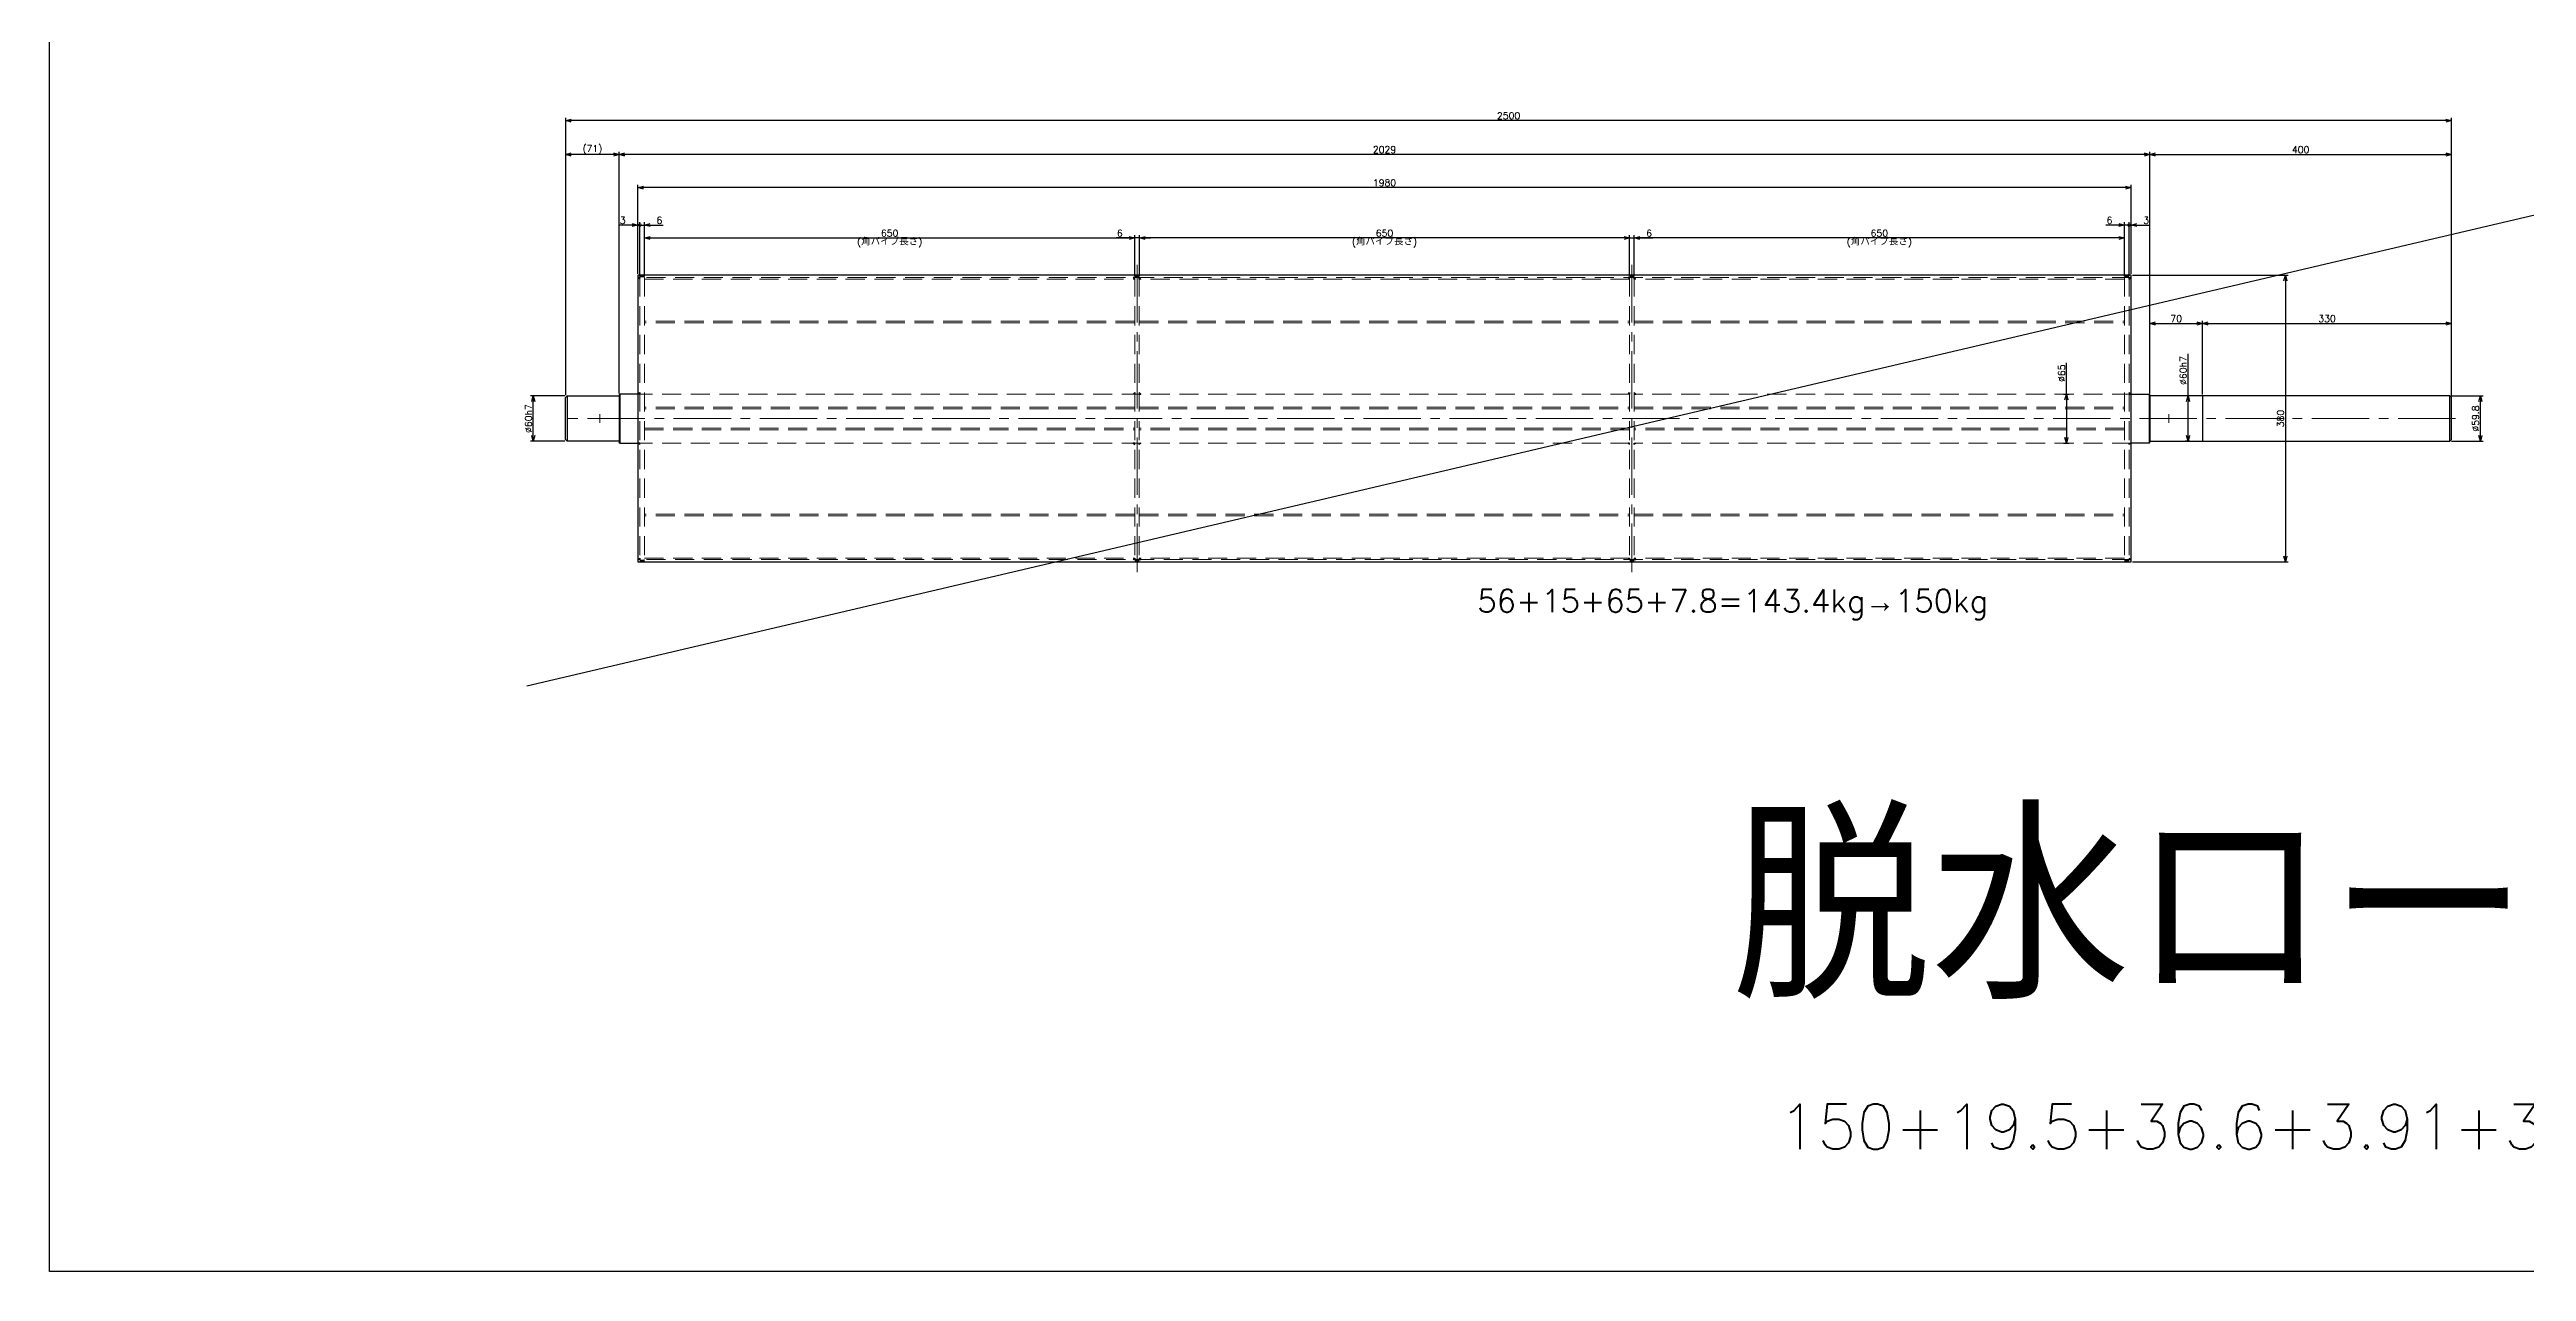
# Model space of a CAD drawing. Header units: millimetres. Extents: x -8731 to 85711, y -14522 to 31379.
# Drawn here: x -6092 to -2808, y 5443 to 7063 of the extents above; entities that cross this region are included whole.
import ezdxf

# ---------------------------------------------------------------- set-up
doc = ezdxf.new("R2010")
doc.units = ezdxf.units.MM
doc.header["$LTSCALE"] = 4
doc.header["$PDMODE"] = 99
doc.header["$PDSIZE"] = 1
doc.linetypes.add('CENTER2', pattern=[28.575, 19.05, -3.175, 3.175, -3.175])
doc.linetypes.add('HIDDEN', pattern=[9.525, 6.35, -3.175])
for name, color, linetype, lineweight in [('04_HIDDEN', 2, 'HIDDEN', 13), ('05_CENTER', 4, 'CENTER2', 13), ('08_DIM', 3, 'Continuous', 13)]:
    doc.layers.add(name, color=color, linetype=linetype, lineweight=lineweight)
doc.layers.add('10_DRAFT', color=8, linetype='Continuous', lineweight=0, plot=False)
doc.styles.add('KSS_TXT', font='txt.shx', dxfattribs={"bigfont": 'extfont2.shx'})
doc.dimstyles.new('KSS_DIM', dxfattribs={"dimscale": 3, "dimtxt": 3, "dimasz": 2.5, "dimexe": 1.25, "dimexo": 0.625, "dimtad": 1, "dimdsep": 46, "dimtxsty": 'KSS_TXT', "dimblk": 'OPEN30', "dimcen": 0, "dimazin": 2, "dimtfac": 0.75, "dimtmove": 0, "dimatfit": 3, "dimldrblk": 'OPEN30', "dimfxl": 1, "dimtolj": 1, "dimarcsym": 0})

# ---------------------------------------------------------------- blocks, each defined once
blk = doc.blocks.new('_Open30')
at = {"color": 0, "linetype": 'ByBlock', "lineweight": -2}
for p, q in [((-1, 0.27), (0, 0)), ((0, 0), (-1, -0.27)), ((0, 0), (-1, 0))]:
    blk.add_line(p, q, dxfattribs=at)
blk = doc.blocks.new('*D1362')
at = {"layer": '08_DIM', "color": 0, "lineweight": -2, "transparency": 16777216}
for p, q in [((-5303.2, 6762.9), (-5303.2, 6817.1)), ((-5295.7, 6813.4), (-4660.7, 6813.4)), ((-4653.2, 6762.9), (-4653.2, 6817.1))]:
    blk.add_line(p, q, dxfattribs=at)
at = {"layer": 'Defpoints', "color": 0, "transparency": 16777216}
for p in [(-4653.2, 6813.4), (-5303.2, 6761), (-4653.2, 6761)]:
    blk.add_point(p, dxfattribs=at)
at = {"layer": '08_DIM', "color": 0, "lineweight": -2, "transparency": 16777216, "xscale": 7.5, "yscale": 7.5, "zscale": 7.5, "rotation": 180}
blk.add_blockref('_Open30', (-5303.2, 6813.4), dxfattribs=at)
at = {"layer": '08_DIM', "color": 0, "lineweight": -2, "transparency": 16777216, "xscale": 7.5, "yscale": 7.5, "zscale": 7.5}
blk.add_blockref('_Open30', (-4653.2, 6813.4), dxfattribs=at)
at = {"layer": '08_DIM', "color": 0, "transparency": 16777216, "char_height": 9, "attachment_point": 5, "style": 'KSS_TXT'}
for s, insert in [('\\A1;(角パイプ長さ)', (-4978.2, 6806.9)), ('\\A1;650', (-4978.2, 6819.8))]:
    blk.add_mtext(s, dxfattribs=dict(at, insert=insert))
blk = doc.blocks.new('*D1363')
at = {"layer": '08_DIM', "color": 0, "lineweight": -2, "transparency": 16777216}
for p, q in [((-4647.2, 6762.9), (-4647.2, 6817.1)), ((-4004.7, 6813.4), (-4639.7, 6813.4)), ((-3997.2, 6762.9), (-3997.2, 6817.1))]:
    blk.add_line(p, q, dxfattribs=at)
at = {"layer": 'Defpoints', "color": 0, "transparency": 16777216}
for p in [(-4647.2, 6813.4), (-4647.2, 6761), (-3997.2, 6761)]:
    blk.add_point(p, dxfattribs=at)
at = {"layer": '08_DIM', "color": 0, "lineweight": -2, "transparency": 16777216, "xscale": 7.5, "yscale": 7.5, "zscale": 7.5, "rotation": 180}
blk.add_blockref('_Open30', (-4647.2, 6813.4), dxfattribs=at)
at = {"layer": '08_DIM', "color": 0, "lineweight": -2, "transparency": 16777216, "xscale": 7.5, "yscale": 7.5, "zscale": 7.5}
blk.add_blockref('_Open30', (-3997.2, 6813.4), dxfattribs=at)
at = {"layer": '08_DIM', "color": 0, "transparency": 16777216, "char_height": 9, "attachment_point": 5, "style": 'KSS_TXT'}
for s, insert in [('\\A1;(角パイプ長さ)', (-4322.2, 6806.9)), ('\\A1;650', (-4322.2, 6819.8))]:
    blk.add_mtext(s, dxfattribs=dict(at, insert=insert))
blk = doc.blocks.new('*D1364')
at = {"layer": '08_DIM', "color": 0, "lineweight": -2, "transparency": 16777216}
for p, q in [((-3991.2, 6762.9), (-3991.2, 6817.1)), ((-3348.7, 6813.4), (-3983.7, 6813.4)), ((-3341.2, 6762.9), (-3341.2, 6817.1))]:
    blk.add_line(p, q, dxfattribs=at)
at = {"layer": 'Defpoints', "color": 0, "transparency": 16777216}
for p in [(-3991.2, 6813.4), (-3991.2, 6761), (-3341.2, 6761)]:
    blk.add_point(p, dxfattribs=at)
at = {"layer": '08_DIM', "color": 0, "lineweight": -2, "transparency": 16777216, "xscale": 7.5, "yscale": 7.5, "zscale": 7.5, "rotation": 180}
blk.add_blockref('_Open30', (-3991.2, 6813.4), dxfattribs=at)
at = {"layer": '08_DIM', "color": 0, "lineweight": -2, "transparency": 16777216, "xscale": 7.5, "yscale": 7.5, "zscale": 7.5}
blk.add_blockref('_Open30', (-3341.2, 6813.4), dxfattribs=at)
at = {"layer": '08_DIM', "color": 0, "transparency": 16777216, "char_height": 9, "attachment_point": 5, "style": 'KSS_TXT'}
for s, insert in [('\\A1;(角パイプ長さ)', (-3666.2, 6806.9)), ('\\A1;650', (-3666.2, 6819.8))]:
    blk.add_mtext(s, dxfattribs=dict(at, insert=insert))
blk = doc.blocks.new('*D1365')
at = {"layer": '08_DIM', "color": 0, "lineweight": -2, "transparency": 16777216}
for p, q in [((-4660.7, 6813.4), (-4678, 6813.4)), ((-4653.2, 6762.9), (-4653.2, 6817.1)), ((-4647.2, 6813.4), (-4653.2, 6813.4)), ((-4647.2, 6762.9), (-4647.2, 6817.1)), ((-4639.7, 6813.4), (-4632.2, 6813.4))]:
    blk.add_line(p, q, dxfattribs=at)
at = {"layer": 'Defpoints', "color": 0, "transparency": 16777216}
for p in [(-4653.2, 6813.4), (-4653.2, 6761), (-4647.2, 6761)]:
    blk.add_point(p, dxfattribs=at)
at = {"layer": '08_DIM', "color": 0, "lineweight": -2, "transparency": 16777216, "xscale": 7.5, "yscale": 7.5, "zscale": 7.5}
blk.add_blockref('_Open30', (-4653.2, 6813.4), dxfattribs=at)
at = {"layer": '08_DIM', "color": 0, "lineweight": -2, "transparency": 16777216, "xscale": 7.5, "yscale": 7.5, "zscale": 7.5, "rotation": 180}
blk.add_blockref('_Open30', (-4647.2, 6813.4), dxfattribs=at)
at = {"layer": '08_DIM', "color": 0, "transparency": 16777216, "insert": (-4673.1, 6819.8), "char_height": 9, "attachment_point": 5, "style": 'KSS_TXT'}
blk.add_mtext('\\A1;6', dxfattribs=at)
blk = doc.blocks.new('A$C67F20274_1_1_1')
h = blk.add_hatch(color=3)
h.dxf.hatch_style = 1
h.paths.add_polyline_path([(0, -2), (0, 0), (-2, 0)])
at = {"color": 3}
blk.add_lwpolyline([(0, 0), (-2, 0), (-2, 0), (0, -2)], close=True, dxfattribs=at)
blk = doc.blocks.new('A$C715E4393_1_1_1')
h = blk.add_hatch(color=3)
h.dxf.hatch_style = 1
h.paths.add_polyline_path([(-981.5, 187), (-981.5, 189.2, -0.11176), (-984, 188.6), (-984, 187)])
h.paths.add_polyline_path([(-984, 187), (-984, 188.6, -0.111762), (-986.5, 189.2), (-986.5, 187)])
h = blk.add_hatch(color=3)
h.dxf.hatch_style = 1
h.paths.add_polyline_path([(-330.5, 187), (-330.5, 189.2, 0.11176), (-328, 188.6), (-328, 187)])
h.paths.add_polyline_path([(-328, 187), (-328, 188.6, 0.111762), (-325.5, 189.2), (-325.5, 187)])
h = blk.add_hatch(color=3)
h.dxf.hatch_style = 1
h.paths.add_polyline_path([(325.5, 187), (325.5, 189.2, 0.11176), (328, 188.6), (328, 187)])
h.paths.add_polyline_path([(328, 187), (328, 188.6, 0.111762), (330.5, 189.2), (330.5, 187)])
h = blk.add_hatch(color=3)
h.dxf.hatch_style = 1
h.paths.add_polyline_path([(981.5, 187), (981.5, 189.2, 0.11176), (984, 188.6), (984, 187)])
h.paths.add_polyline_path([(984, 187), (984, 188.6, 0.111762), (986.5, 189.2), (986.5, 187)])
h = blk.add_hatch(color=3)
h.dxf.hatch_style = 1
h.paths.add_polyline_path([(-986.5, -187), (-986.5, -189.2, -0.11176), (-984, -188.6), (-984, -187)])
h.paths.add_polyline_path([(-984, -187), (-984, -188.6, -0.111762), (-981.5, -189.2), (-981.5, -187)])
h = blk.add_hatch(color=3)
h.dxf.hatch_style = 1
h.paths.add_polyline_path([(-325.5, -187), (-325.5, -189.2, 0.11176), (-328, -188.6), (-328, -187)])
h.paths.add_polyline_path([(-328, -187), (-328, -188.6, 0.111762), (-330.5, -189.2), (-330.5, -187)])
h = blk.add_hatch(color=3)
h.dxf.hatch_style = 1
h.paths.add_polyline_path([(330.5, -187), (330.5, -189.2, 0.11176), (328, -188.6), (328, -187)])
h.paths.add_polyline_path([(328, -187), (328, -188.6, 0.111762), (325.5, -189.2), (325.5, -187)])
h = blk.add_hatch(color=3)
h.dxf.hatch_style = 1
h.paths.add_polyline_path([(986.5, -187), (986.5, -189.2, 0.11176), (984, -188.6), (984, -187)])
h.paths.add_polyline_path([(984, -187), (984, -188.6, 0.111762), (981.5, -189.2), (981.5, -187)])
at = {"color": 0}
for p, q in [((-1412.5, 29.9), (-1414.5, 27.9)), ((-1414.5, -27.9), (-1414.5, 27.9)), ((-1412.5, -29.9), (-1412.5, 29.9)), ((-1412.5, 29.9), (-1084.5, 29.9)), ((-1084.5, 30), (-1014.5, 30)), ((-1013.5, 32.5), (-1014.5, 31.5)), ((-1014.5, 31.5), (-1014.5, -31.5)), ((-990, 32.5), (-1013.5, 32.5)), ((-1013.5, 32.5), (-1013.5, -32.5)), ((990, 32.5), (1013.5, 32.5)), ((1013.5, 32.5), (1014.5, 31.5)), ((1013.5, 32.5), (1013.5, -32.5)), ((1014.5, 31.5), (1014.5, -31.5)), ((1083.5, 30), (1014.5, 30)), ((1083.5, 30), (1085.5, 28)), ((1083.5, 30), (1083.5, -30)), ((1085.5, -28), (1085.5, 28)), ((-1414.5, -27.9), (-1412.5, -29.9)), ((-1084.5, -29.9), (-1412.5, -29.9)), ((-1014.5, -30), (-1084.5, -30)), ((-1013.5, -32.5), (-1014.5, -31.5)), ((-1013.5, -32.5), (-990, -32.5)), ((1013.5, -32.5), (990, -32.5)), ((1013.5, -32.5), (1014.5, -31.5)), ((1014.5, -30), (1083.5, -30)), ((1085.5, -28), (1083.5, -30))]:
    blk.add_line(p, q, dxfattribs=at)
blk.add_line((-1084.5, 30), (-1084.5, -30))
blk.add_lwpolyline([(-990, 190), (990, 190), (990, -190), (-990, -190)], close=True, dxfattribs=at)
at = {"color": 3}
for centre, start, end in [((-984, 194.5), 244.4921, 295.5079), ((-328, 194.5), 244.4921, 295.5079), ((328, 194.5), 244.4921, 295.5079), ((984, 194.5), 244.4921, 295.5079), ((-984, -194.5), 64.4921, 115.5079), ((-328, -194.5), 64.4921, 115.5079), ((328, -194.5), 64.4921, 115.5079), ((984, -194.5), 64.4921, 115.5079)]:
    blk.add_arc(centre, 5.81, start, end, dxfattribs=at)
at = {"layer": '04_HIDDEN'}
for p, q in [((-990, 187), (990, 187)), ((-987, 187), (-987, -187)), ((-986.5, 190), (-986.5, 187)), ((-981.5, 190), (-981.5, 187)), ((-981, 187), (-981, -187)), ((-981, 185), (-331, 185)), ((-331, 187), (-331, -187)), ((-330.5, 190), (-330.5, 187)), ((-325.5, 190), (-325.5, 187)), ((-325, 187), (-325, -187)), ((-325, 185), (325, 185)), ((325, 187), (325, -187)), ((325.5, 190), (325.5, 187)), ((330.5, 190), (330.5, 187)), ((331, 187), (331, -187)), ((981, 185), (331, 185)), ((981, 187), (981, -187)), ((981.5, 190), (981.5, 187)), ((986.5, 190), (986.5, 187)), ((987, 187), (987, -187)), ((-331, 129), (-981, 129)), ((-331, 127), (-981, 127)), ((325, 129), (-325, 129)), ((325, 127), (-325, 127)), ((331, 129), (981, 129)), ((331, 127), (981, 127)), ((-990, 32.5), (-331, 32.5)), ((-331, 15), (-981, 15)), ((-331, 13), (-981, 13)), ((-325, 32.5), (990, 32.5)), ((325, 15), (-325, 15)), ((325, 13), (-325, 13)), ((331, 15), (981, 15)), ((331, 13), (981, 13)), ((-990, -32.5), (-331, -32.5)), ((-981, -13), (-331, -13)), ((-981, -15), (-331, -15)), ((-325, -13), (325, -13)), ((-325, -15), (325, -15)), ((-325, -32.5), (990, -32.5)), ((981, -13), (331, -13)), ((981, -15), (331, -15)), ((-331, -127), (-981, -127)), ((-331, -129), (-981, -129)), ((325, -127), (-325, -127)), ((325, -129), (-325, -129)), ((331, -127), (981, -127)), ((331, -129), (981, -129)), ((-990, -187), (990, -187)), ((-986.5, -190), (-986.5, -187)), ((-981.5, -190), (-981.5, -187)), ((-981, -185), (-331, -185)), ((-330.5, -190), (-330.5, -187)), ((-325.5, -190), (-325.5, -187)), ((-325, -185), (325, -185)), ((325.5, -190), (325.5, -187)), ((330.5, -190), (330.5, -187)), ((981, -185), (331, -185)), ((981.5, -190), (981.5, -187)), ((986.5, -190), (986.5, -187))]:
    blk.add_line(p, q, dxfattribs=at)
at = {"layer": '05_CENTER'}
for p, q in [((-328, 203.6), (-328, -203.6)), ((328, 203.6), (328, -203.6)), ((-1419.8, 0), (1090.8, 0))]:
    blk.add_line(p, q, dxfattribs=at)
at = {"layer": '10_DRAFT'}
for p, q in [((-1040, 5.8), (-1040, -5.8)), ((1040, 5.8), (1040, -5.8))]:
    blk.add_line(p, q, dxfattribs=at)
for p in [(-987, 187), (-331, 187), (325, 187), (-987, -32.5), (-331, -32.5), (325, -32.5)]:
    blk.add_blockref('A$C67F20274_1_1_1', p)
at = {"xscale": -1}
for p in [(-325, 187), (331, 187), (987, 187), (-325, -32.5), (331, -32.5), (987, -32.5)]:
    blk.add_blockref('A$C67F20274_1_1_1', p, dxfattribs=at)
at = {"xscale": -1, "rotation": 180}
for p in [(-987, 32.5), (-331, 32.5), (325, 32.5), (-987, -187), (-331, -187), (325, -187)]:
    blk.add_blockref('A$C67F20274_1_1_1', p, dxfattribs=at)
at = {"rotation": 180}
for p in [(-325, 32.5), (331, 32.5), (987, 32.5), (-325, -187), (331, -187), (987, -187)]:
    blk.add_blockref('A$C67F20274_1_1_1', p, dxfattribs=at)
blk = doc.blocks.new('*D2031')
at = {"layer": '08_DIM', "color": 0, "lineweight": -2, "transparency": 16777216}
for p, q in [((-2907.9, 6603.9), (-2865.6, 6603.9)), ((-2869.4, 6551.6), (-2869.4, 6596.4)), ((-2907.9, 6544.1), (-2865.6, 6544.1))]:
    blk.add_line(p, q, dxfattribs=at)
at = {"layer": 'Defpoints', "color": 0, "transparency": 16777216}
for p in [(-2909.7, 6603.9), (-2869.4, 6603.9), (-2909.7, 6544.1)]:
    blk.add_point(p, dxfattribs=at)
at = {"layer": '08_DIM', "color": 0, "lineweight": -2, "transparency": 16777216, "xscale": 7.5, "yscale": 7.5, "zscale": 7.5}
for p, rotation in [((-2869.4, 6603.9), 90), ((-2869.4, 6544.1), 270)]:
    blk.add_blockref('_Open30', p, dxfattribs=dict(at, rotation=rotation))
at = {"layer": '08_DIM', "color": 0, "transparency": 16777216, "insert": (-2875.8, 6574), "char_height": 9, "attachment_point": 5, "rotation": 90, "style": 'KSS_TXT'}
blk.add_mtext('\\A1;%%C59.8', dxfattribs=at)
blk = doc.blocks.new('*D2034')
at = {"layer": '08_DIM', "color": 0, "lineweight": -2, "transparency": 16777216}
for p, q in [((-3237.7, 6605.9), (-3237.7, 6703.7)), ((-3230.2, 6700), (-2915.2, 6700)), ((-2907.7, 6603.8), (-2907.7, 6703.7))]:
    blk.add_line(p, q, dxfattribs=at)
at = {"layer": 'Defpoints', "color": 0, "transparency": 16777216}
for p in [(-2907.7, 6700), (-3237.7, 6604), (-2907.7, 6601.9)]:
    blk.add_point(p, dxfattribs=at)
at = {"layer": '08_DIM', "color": 0, "lineweight": -2, "transparency": 16777216, "xscale": 7.5, "yscale": 7.5, "zscale": 7.5, "rotation": 180}
blk.add_blockref('_Open30', (-3237.7, 6700), dxfattribs=at)
at = {"layer": '08_DIM', "color": 0, "lineweight": -2, "transparency": 16777216, "xscale": 7.5, "yscale": 7.5, "zscale": 7.5}
blk.add_blockref('_Open30', (-2907.7, 6700), dxfattribs=at)
at = {"layer": '08_DIM', "color": 0, "transparency": 16777216, "insert": (-3072.7, 6706.4), "char_height": 9, "attachment_point": 5, "style": 'KSS_TXT'}
blk.add_mtext('\\A1;330', dxfattribs=at)
blk = doc.blocks.new('*D2035')
at = {"layer": '08_DIM', "color": 0, "lineweight": -2, "transparency": 16777216}
for p, q in [((-3307.7, 6607.4), (-3307.7, 6703.7)), ((-3300.2, 6700), (-3245.2, 6700)), ((-3237.7, 6605.9), (-3237.7, 6703.7))]:
    blk.add_line(p, q, dxfattribs=at)
at = {"layer": 'Defpoints', "color": 0, "transparency": 16777216}
for p in [(-3237.7, 6700), (-3307.7, 6605.5), (-3237.7, 6604)]:
    blk.add_point(p, dxfattribs=at)
at = {"layer": '08_DIM', "color": 0, "lineweight": -2, "transparency": 16777216, "xscale": 7.5, "yscale": 7.5, "zscale": 7.5, "rotation": 180}
blk.add_blockref('_Open30', (-3307.7, 6700), dxfattribs=at)
at = {"layer": '08_DIM', "color": 0, "lineweight": -2, "transparency": 16777216, "xscale": 7.5, "yscale": 7.5, "zscale": 7.5}
blk.add_blockref('_Open30', (-3237.7, 6700), dxfattribs=at)
at = {"layer": '08_DIM', "color": 0, "transparency": 16777216, "insert": (-3272.7, 6706.4), "char_height": 9, "attachment_point": 5, "style": 'KSS_TXT'}
blk.add_mtext('\\A1;70', dxfattribs=at)
blk = doc.blocks.new('*D2036')
at = {"layer": '08_DIM', "color": 0, "lineweight": -2, "transparency": 16777216}
for p, q in [((-3330.4, 6764), (-3124.3, 6764)), ((-3128, 6756.5), (-3128, 6391.5)), ((-3330.4, 6384), (-3124.3, 6384))]:
    blk.add_line(p, q, dxfattribs=at)
at = {"layer": 'Defpoints', "color": 0, "transparency": 16777216}
for p in [(-3332.2, 6764), (-3332.2, 6384), (-3128, 6384)]:
    blk.add_point(p, dxfattribs=at)
at = {"layer": '08_DIM', "color": 0, "lineweight": -2, "transparency": 16777216, "xscale": 7.5, "yscale": 7.5, "zscale": 7.5}
for p, rotation in [((-3128, 6764), 90), ((-3128, 6384), 270)]:
    blk.add_blockref('_Open30', p, dxfattribs=dict(at, rotation=rotation))
at = {"layer": '08_DIM', "color": 0, "transparency": 16777216, "insert": (-3134.4, 6574), "char_height": 9, "attachment_point": 5, "rotation": 90, "style": 'KSS_TXT'}
blk.add_mtext('\\A1;380', dxfattribs=at)
blk = doc.blocks.new('*D2037')
at = {"layer": '08_DIM', "color": 0, "lineweight": -2, "transparency": 16777216}
for p, q in [((-4004.7, 6813.4), (-4012.2, 6813.4)), ((-3997.2, 6762.9), (-3997.2, 6817.1)), ((-3997.2, 6813.4), (-3991.2, 6813.4)), ((-3991.2, 6762.9), (-3991.2, 6817.1)), ((-3983.7, 6813.4), (-3966.5, 6813.4))]:
    blk.add_line(p, q, dxfattribs=at)
at = {"layer": 'Defpoints', "color": 0, "transparency": 16777216}
for p in [(-3991.2, 6813.4), (-3997.2, 6761), (-3991.2, 6761)]:
    blk.add_point(p, dxfattribs=at)
at = {"layer": '08_DIM', "color": 0, "lineweight": -2, "transparency": 16777216, "xscale": 7.5, "yscale": 7.5, "zscale": 7.5}
blk.add_blockref('_Open30', (-3997.2, 6813.4), dxfattribs=at)
at = {"layer": '08_DIM', "color": 0, "lineweight": -2, "transparency": 16777216, "xscale": 7.5, "yscale": 7.5, "zscale": 7.5, "rotation": 180}
blk.add_blockref('_Open30', (-3991.2, 6813.4), dxfattribs=at)
at = {"layer": '08_DIM', "color": 0, "transparency": 16777216, "insert": (-3971.4, 6819.8), "char_height": 9, "attachment_point": 5, "style": 'KSS_TXT'}
blk.add_mtext('\\A1;6', dxfattribs=at)
blk = doc.blocks.new('_DotSmall')
at = {"color": 0, "linetype": 'ByBlock', "const_width": 0.5}
blk.add_lwpolyline([(-0.0625, 0, 1), (0.0625, 0, 1)], format="xyb", close=True, dxfattribs=at)
blk = doc.blocks.new('*D2046')
at = {"layer": '08_DIM', "color": 0, "lineweight": -2, "transparency": 16777216}
for p, q in [((-5309.2, 6830.5), (-5316.7, 6830.5)), ((-5309.2, 6762.9), (-5309.2, 6834.2)), ((-5309.2, 6830.5), (-5303.2, 6830.5)), ((-5303.2, 6762.9), (-5303.2, 6834.2)), ((-5295.7, 6830.5), (-5278.5, 6830.5))]:
    blk.add_line(p, q, dxfattribs=at)
at = {"layer": 'Defpoints', "color": 0, "transparency": 16777216}
for p in [(-5303.2, 6830.5), (-5309.2, 6761), (-5303.2, 6761)]:
    blk.add_point(p, dxfattribs=at)
at = {"layer": '08_DIM', "color": 0, "lineweight": -2, "transparency": 16777216, "xscale": 7.5, "yscale": 7.5, "zscale": 7.5}
blk.add_blockref('_DotSmall', (-5309.2, 6830.5), dxfattribs=at)
at = {"layer": '08_DIM', "color": 0, "lineweight": -2, "transparency": 16777216, "xscale": 7.5, "yscale": 7.5, "zscale": 7.5, "rotation": 180}
blk.add_blockref('_Open30', (-5303.2, 6830.5), dxfattribs=at)
at = {"layer": '08_DIM', "color": 0, "transparency": 16777216, "insert": (-5283.4, 6836.8), "char_height": 9, "attachment_point": 5, "style": 'KSS_TXT'}
blk.add_mtext('\\A1;6', dxfattribs=at)
blk = doc.blocks.new('*D2047')
at = {"layer": '08_DIM', "color": 0, "lineweight": -2, "transparency": 16777216}
for p, q in [((-5407.7, 6604.9), (-5407.7, 6927.8)), ((-5344.2, 6924.1), (-5400.2, 6924.1)), ((-5336.7, 6607.4), (-5336.7, 6927.8))]:
    blk.add_line(p, q, dxfattribs=at)
at = {"layer": 'Defpoints', "color": 0, "transparency": 16777216}
for p in [(-5407.7, 6924.1), (-5407.7, 6603), (-5336.7, 6605.5)]:
    blk.add_point(p, dxfattribs=at)
at = {"layer": '08_DIM', "color": 0, "lineweight": -2, "transparency": 16777216, "xscale": 7.5, "yscale": 7.5, "zscale": 7.5, "rotation": 180}
blk.add_blockref('_Open30', (-5407.7, 6924.1), dxfattribs=at)
at = {"layer": '08_DIM', "color": 0, "lineweight": -2, "transparency": 16777216, "xscale": 7.5, "yscale": 7.5, "zscale": 7.5}
blk.add_blockref('_Open30', (-5336.7, 6924.1), dxfattribs=at)
at = {"layer": '08_DIM', "color": 0, "transparency": 16777216, "insert": (-5372.2, 6930.5), "char_height": 9, "attachment_point": 5, "style": 'KSS_TXT'}
blk.add_mtext('\\A1;(71)', dxfattribs=at)
blk = doc.blocks.new('*D2048')
at = {"layer": '08_DIM', "color": 0, "lineweight": -2, "transparency": 16777216}
for p, q in [((-5408.6, 6604), (-5454.4, 6604)), ((-5450.6, 6551.5), (-5450.6, 6596.5)), ((-5408.6, 6544), (-5454.4, 6544))]:
    blk.add_line(p, q, dxfattribs=at)
at = {"layer": 'Defpoints', "color": 0, "transparency": 16777216}
for p in [(-5450.6, 6604), (-5406.7, 6604), (-5406.7, 6544)]:
    blk.add_point(p, dxfattribs=at)
at = {"layer": '08_DIM', "color": 0, "lineweight": -2, "transparency": 16777216, "xscale": 7.5, "yscale": 7.5, "zscale": 7.5}
for p, rotation in [((-5450.6, 6604), 90), ((-5450.6, 6544), 270)]:
    blk.add_blockref('_Open30', p, dxfattribs=dict(at, rotation=rotation))
at = {"layer": '08_DIM', "color": 0, "transparency": 16777216, "insert": (-5457, 6574), "char_height": 9, "attachment_point": 5, "rotation": 90, "style": 'KSS_TXT'}
blk.add_mtext('\\A1;%%C60h7', dxfattribs=at)
blk = doc.blocks.new('*D2049')
at = {"layer": '08_DIM', "color": 0, "lineweight": -2, "transparency": 16777216}
for p, q in [((-5319.7, 6830.5), (-5337, 6830.5)), ((-5312.2, 6765.9), (-5312.2, 6834.2)), ((-5309.2, 6830.5), (-5312.2, 6830.5)), ((-5309.2, 6762.9), (-5309.2, 6834.2)), ((-5309.2, 6830.5), (-5301.7, 6830.5))]:
    blk.add_line(p, q, dxfattribs=at)
at = {"layer": 'Defpoints', "color": 0, "transparency": 16777216}
for p in [(-5312.2, 6830.5), (-5312.2, 6764), (-5309.2, 6761)]:
    blk.add_point(p, dxfattribs=at)
at = {"layer": '08_DIM', "color": 0, "lineweight": -2, "transparency": 16777216, "xscale": 7.5, "yscale": 7.5, "zscale": 7.5}
blk.add_blockref('_Open30', (-5312.2, 6830.5), dxfattribs=at)
at = {"layer": '08_DIM', "color": 0, "lineweight": -2, "transparency": 16777216, "xscale": 7.5, "yscale": 7.5, "zscale": 7.5, "rotation": 180}
blk.add_blockref('_DotSmall', (-5309.2, 6830.5), dxfattribs=at)
at = {"layer": '08_DIM', "color": 0, "transparency": 16777216, "insert": (-5332.1, 6836.8), "char_height": 9, "attachment_point": 5, "style": 'KSS_TXT'}
blk.add_mtext('\\A1;3', dxfattribs=at)
blk = doc.blocks.new('*D2050')
at = {"layer": '08_DIM', "color": 0, "lineweight": -2, "transparency": 16777216}
for p, q in [((-3348.7, 6830.5), (-3366, 6830.5)), ((-3341.2, 6762.9), (-3341.2, 6834.2)), ((-3335.2, 6830.5), (-3341.2, 6830.5)), ((-3335.2, 6762.9), (-3335.2, 6834.2)), ((-3335.2, 6830.5), (-3327.7, 6830.5))]:
    blk.add_line(p, q, dxfattribs=at)
at = {"layer": 'Defpoints', "color": 0, "transparency": 16777216}
for p in [(-3341.2, 6830.5), (-3341.2, 6761), (-3335.2, 6761)]:
    blk.add_point(p, dxfattribs=at)
at = {"layer": '08_DIM', "color": 0, "lineweight": -2, "transparency": 16777216, "xscale": 7.5, "yscale": 7.5, "zscale": 7.5}
blk.add_blockref('_Open30', (-3341.2, 6830.5), dxfattribs=at)
at = {"layer": '08_DIM', "color": 0, "lineweight": -2, "transparency": 16777216, "xscale": 7.5, "yscale": 7.5, "zscale": 7.5, "rotation": 180}
blk.add_blockref('_DotSmall', (-3335.2, 6830.5), dxfattribs=at)
at = {"layer": '08_DIM', "color": 0, "transparency": 16777216, "insert": (-3361.1, 6836.8), "char_height": 9, "attachment_point": 5, "style": 'KSS_TXT'}
blk.add_mtext('\\A1;6', dxfattribs=at)
blk = doc.blocks.new('*D2051')
at = {"layer": '08_DIM', "color": 0, "lineweight": -2, "transparency": 16777216}
for p, q in [((-5312.2, 6765.9), (-5312.2, 6884)), ((-3339.7, 6880.2), (-5304.7, 6880.2)), ((-3332.2, 6765.9), (-3332.2, 6884))]:
    blk.add_line(p, q, dxfattribs=at)
at = {"layer": 'Defpoints', "color": 0, "transparency": 16777216}
for p in [(-5312.2, 6880.2), (-5312.2, 6764), (-3332.2, 6764)]:
    blk.add_point(p, dxfattribs=at)
at = {"layer": '08_DIM', "color": 0, "lineweight": -2, "transparency": 16777216, "xscale": 7.5, "yscale": 7.5, "zscale": 7.5, "rotation": 180}
blk.add_blockref('_Open30', (-5312.2, 6880.2), dxfattribs=at)
at = {"layer": '08_DIM', "color": 0, "lineweight": -2, "transparency": 16777216, "xscale": 7.5, "yscale": 7.5, "zscale": 7.5}
blk.add_blockref('_Open30', (-3332.2, 6880.2), dxfattribs=at)
at = {"layer": '08_DIM', "color": 0, "transparency": 16777216, "insert": (-4322.2, 6886.6), "char_height": 9, "attachment_point": 5, "style": 'KSS_TXT'}
blk.add_mtext('\\A1;1980', dxfattribs=at)
blk = doc.blocks.new('*D2052')
at = {"layer": '08_DIM', "color": 0, "lineweight": -2, "transparency": 16777216}
for p, q in [((-3335.2, 6830.5), (-3342.7, 6830.5)), ((-3335.2, 6762.9), (-3335.2, 6834.2)), ((-3335.2, 6830.5), (-3332.2, 6830.5)), ((-3332.2, 6765.9), (-3332.2, 6834.2)), ((-3324.7, 6830.5), (-3307.5, 6830.5))]:
    blk.add_line(p, q, dxfattribs=at)
at = {"layer": 'Defpoints', "color": 0, "transparency": 16777216}
for p in [(-3332.2, 6830.5), (-3335.2, 6761), (-3332.2, 6764)]:
    blk.add_point(p, dxfattribs=at)
at = {"layer": '08_DIM', "color": 0, "lineweight": -2, "transparency": 16777216, "xscale": 7.5, "yscale": 7.5, "zscale": 7.5}
blk.add_blockref('_DotSmall', (-3335.2, 6830.5), dxfattribs=at)
at = {"layer": '08_DIM', "color": 0, "lineweight": -2, "transparency": 16777216, "xscale": 7.5, "yscale": 7.5, "zscale": 7.5, "rotation": 180}
blk.add_blockref('_Open30', (-3332.2, 6830.5), dxfattribs=at)
at = {"layer": '08_DIM', "color": 0, "transparency": 16777216, "insert": (-3312.4, 6836.8), "char_height": 9, "attachment_point": 5, "style": 'KSS_TXT'}
blk.add_mtext('\\A1;3', dxfattribs=at)
blk = doc.blocks.new('*D2053')
at = {"layer": '08_DIM', "color": 0, "lineweight": -2, "transparency": 16777216}
for p, q in [((-5407.7, 6604.9), (-5407.7, 6972.8)), ((-2915.2, 6969.1), (-5400.2, 6969.1)), ((-2907.7, 6603.8), (-2907.7, 6972.8))]:
    blk.add_line(p, q, dxfattribs=at)
at = {"layer": 'Defpoints', "color": 0, "transparency": 16777216}
for p in [(-5407.7, 6969.1), (-5407.7, 6603), (-2907.7, 6601.9)]:
    blk.add_point(p, dxfattribs=at)
at = {"layer": '08_DIM', "color": 0, "lineweight": -2, "transparency": 16777216, "xscale": 7.5, "yscale": 7.5, "zscale": 7.5, "rotation": 180}
blk.add_blockref('_Open30', (-5407.7, 6969.1), dxfattribs=at)
at = {"layer": '08_DIM', "color": 0, "lineweight": -2, "transparency": 16777216, "xscale": 7.5, "yscale": 7.5, "zscale": 7.5}
blk.add_blockref('_Open30', (-2907.7, 6969.1), dxfattribs=at)
at = {"layer": '08_DIM', "color": 0, "transparency": 16777216, "insert": (-4157.7, 6975.5), "char_height": 9, "attachment_point": 5, "style": 'KSS_TXT'}
blk.add_mtext('\\A1;2500', dxfattribs=at)
blk = doc.blocks.new('*D2054')
at = {"layer": '08_DIM', "color": 0, "lineweight": -2, "transparency": 16777216}
for p, q in [((-3307.7, 6607.4), (-3307.7, 6927.8)), ((-3300.2, 6924.1), (-2915.2, 6924.1)), ((-2907.7, 6603.8), (-2907.7, 6927.8))]:
    blk.add_line(p, q, dxfattribs=at)
at = {"layer": 'Defpoints', "color": 0, "transparency": 16777216}
for p in [(-2907.7, 6924.1), (-3307.7, 6605.5), (-2907.7, 6601.9)]:
    blk.add_point(p, dxfattribs=at)
at = {"layer": '08_DIM', "color": 0, "lineweight": -2, "transparency": 16777216, "xscale": 7.5, "yscale": 7.5, "zscale": 7.5, "rotation": 180}
blk.add_blockref('_Open30', (-3307.7, 6924.1), dxfattribs=at)
at = {"layer": '08_DIM', "color": 0, "lineweight": -2, "transparency": 16777216, "xscale": 7.5, "yscale": 7.5, "zscale": 7.5}
blk.add_blockref('_Open30', (-2907.7, 6924.1), dxfattribs=at)
at = {"layer": '08_DIM', "color": 0, "transparency": 16777216, "insert": (-3107.7, 6930.5), "char_height": 9, "attachment_point": 5, "style": 'KSS_TXT'}
blk.add_mtext('\\A1;400', dxfattribs=at)
blk = doc.blocks.new('*D2055')
at = {"layer": '08_DIM', "color": 0, "lineweight": -2, "transparency": 16777216}
for p, q in [((-3418.2, 6606.5), (-3418.2, 6648)), ((-3422.1, 6606.5), (-3414.4, 6606.5)), ((-3418.2, 6599), (-3418.2, 6549)), ((-3422.1, 6541.5), (-3414.4, 6541.5))]:
    blk.add_line(p, q, dxfattribs=at)
at = {"layer": 'Defpoints', "color": 0, "transparency": 16777216}
for p in [(-3424, 6606.5), (-3424, 6541.5), (-3418.2, 6541.5)]:
    blk.add_point(p, dxfattribs=at)
at = {"layer": '08_DIM', "color": 0, "lineweight": -2, "transparency": 16777216, "xscale": 7.5, "yscale": 7.5, "zscale": 7.5}
for p, rotation in [((-3418.2, 6606.5), 90), ((-3418.2, 6541.5), 270)]:
    blk.add_blockref('_Open30', p, dxfattribs=dict(at, rotation=rotation))
at = {"layer": '08_DIM', "color": 0, "transparency": 16777216, "insert": (-3424.6, 6634.1), "char_height": 9, "attachment_point": 5, "rotation": 90, "style": 'KSS_TXT'}
blk.add_mtext('\\A1;%%C65', dxfattribs=at)
blk = doc.blocks.new('*D2056')
at = {"layer": '08_DIM', "color": 0, "lineweight": -2, "transparency": 16777216}
for p, q in [((-5336.7, 6607.4), (-5336.7, 6927.8)), ((-3315.2, 6924.1), (-5329.2, 6924.1)), ((-3307.7, 6607.4), (-3307.7, 6927.8))]:
    blk.add_line(p, q, dxfattribs=at)
at = {"layer": 'Defpoints', "color": 0, "transparency": 16777216}
for p in [(-5336.7, 6924.1), (-5336.7, 6605.5), (-3307.7, 6605.5)]:
    blk.add_point(p, dxfattribs=at)
at = {"layer": '08_DIM', "color": 0, "lineweight": -2, "transparency": 16777216, "xscale": 7.5, "yscale": 7.5, "zscale": 7.5, "rotation": 180}
blk.add_blockref('_Open30', (-5336.7, 6924.1), dxfattribs=at)
at = {"layer": '08_DIM', "color": 0, "lineweight": -2, "transparency": 16777216, "xscale": 7.5, "yscale": 7.5, "zscale": 7.5}
blk.add_blockref('_Open30', (-3307.7, 6924.1), dxfattribs=at)
at = {"layer": '08_DIM', "color": 0, "transparency": 16777216, "insert": (-4322.2, 6930.5), "char_height": 9, "attachment_point": 5, "style": 'KSS_TXT'}
blk.add_mtext('\\A1;2029', dxfattribs=at)
blk = doc.blocks.new('*D2057')
at = {"layer": '08_DIM', "color": 0, "lineweight": -2, "transparency": 16777216}
for p, q in [((-3257, 6604), (-3257, 6659.8)), ((-3255.1, 6604), (-3260.8, 6604)), ((-3257, 6551.5), (-3257, 6596.5)), ((-3255.1, 6544), (-3260.8, 6544))]:
    blk.add_line(p, q, dxfattribs=at)
at = {"layer": 'Defpoints', "color": 0, "transparency": 16777216}
for p in [(-3257, 6604), (-3253.2, 6604), (-3253.2, 6544)]:
    blk.add_point(p, dxfattribs=at)
at = {"layer": '08_DIM', "color": 0, "lineweight": -2, "transparency": 16777216, "xscale": 7.5, "yscale": 7.5, "zscale": 7.5}
for p, rotation in [((-3257, 6604), 90), ((-3257, 6544), 270)]:
    blk.add_blockref('_Open30', p, dxfattribs=dict(at, rotation=rotation))
at = {"layer": '08_DIM', "color": 0, "transparency": 16777216, "insert": (-3263.4, 6637.7), "char_height": 9, "attachment_point": 5, "rotation": 90, "style": 'KSS_TXT'}
blk.add_mtext('\\A1;%%C60h7', dxfattribs=at)

msp = doc.modelspace()

# ---------------------------------------------------------------- linework, layer by layer
at = {"color": 3}
msp.add_line((-2274.49183, 6966.16527), (-5459.01232, 6219.36425), dxfattribs=at)
at = {"color": 2}
msp.add_lwpolyline([(-6091.91007, 8920.9142), (-1153.29844, 8920.9142), (-1153.29844, 5443.0655), (-6091.91007, 5443.0655)], close=True, dxfattribs=at)

# ---------------------------------------------------------------- block references
at = {"xscale": -1}
msp.add_blockref('A$C715E4393_1_1_1', (-4322.23552, 6574.03439), dxfattribs=at)

# ---------------------------------------------------------------- texts
at = {"layer": '08_DIM', "color": 6, "style": 'KSS_TXT'}
for s, height, p in [('56+15+65+7.8=143.4kg→150kg', 30, (-4199.13938, 6317.21369)), ('150+19.5+36.6+3.91+3.91=213.9kg→220kg', 60, (-3799.77258, 5605.09771))]:
    msp.add_text(s, height=height, dxfattribs=at).set_placement(p)
at = {"layer": '08_DIM', "style": 'KSS_TXT'}
msp.add_text('脱水ローラー', height=240, dxfattribs=at).set_placement((-3861.97853, 5804.58481))

# ---------------------------------------------------------------- dimensions: what is measured, and where the dimension line sits
at = {"layer": '08_DIM'}
for base, p1, p2, angle, override, picture, middle in [((-5407.73552, 6969.09801), (-2907.73552, 6601.93439), (-5407.73552, 6603.03439), 180, {"dimscale": 3}, '*D2053', (-4157.73552, 6975.47926)), ((-5336.73552, 6924.09678), (-3307.73552, 6605.53439), (-5336.73552, 6605.53439), 180, {"dimscale": 3}, '*D2056', (-4322.23552, 6930.47178)), ((-2907.73552, 6924.09678), (-3307.73552, 6605.53439), (-2907.73552, 6601.93439), 180, {"dimscale": 3}, '*D2054', (-3107.73552, 6930.47178)), ((-5312.23552, 6880.20303), (-3332.23552, 6764.03439), (-5312.23552, 6764.03439), 180, {"dimscale": 3, "dimarcsym": 1}, '*D2051', (-4322.23552, 6886.57803)), ((-3341.23552, 6830.45452), (-3335.23552, 6761.03439), (-3341.23552, 6761.03439), 180, {"dimscale": 3, "dimblk1": 'DotSmall', "dimblk2": 'Open30', "dimsah": 1, "dimarcsym": 1}, '*D2050', (-3361.11052, 6836.82952)), ((-3332.23552, 6830.45452), (-3335.23552, 6761.03439), (-3332.23552, 6764.03439), 180, {"dimscale": 3, "dimblk1": 'DotSmall', "dimblk2": 'Open30', "dimsah": 1, "dimarcsym": 1}, '*D2052', (-3312.36052, 6836.82952)), ((-4647.23552, 6813.39915), (-3997.23552, 6761.03439), (-4647.23552, 6761.03439), 180, {"dimscale": 3, "dimpost": '\\X(角パイプ長さ)'}, '*D1363', (-4322.23552, 6819.7804)), ((-3991.23552, 6813.39915), (-3997.23552, 6761.03439), (-3991.23552, 6761.03439), 180, {"dimscale": 3}, '*D2037', (-3971.36052, 6819.77415)), ((-3991.23552, 6813.39915), (-3341.23552, 6761.03439), (-3991.23552, 6761.03439), 180, {"dimscale": 3, "dimpost": '\\X(角パイプ長さ)'}, '*D1364', (-3666.23552, 6819.7804)), ((-3128.00478, 6384.03439), (-3332.23552, 6764.03439), (-3332.23552, 6384.03439), 90, {"dimscale": 3}, '*D2036', (-3134.37978, 6574.03439)), ((-3237.73552, 6699.99022), (-3307.73552, 6605.53439), (-3237.73552, 6604.03439), 180, {"dimscale": 3}, '*D2035', (-3272.73552, 6706.36522)), ((-2907.73552, 6699.99022), (-3237.73552, 6604.03439), (-2907.73552, 6601.93439), 180, {"dimscale": 3}, '*D2034', (-3072.73552, 6706.36522))]:
    dim = msp.add_linear_dim(base=base, p1=p1, p2=p2, angle=angle, dimstyle='KSS_DIM', override=override, dxfattribs=at)
    dim.commit()
    dim.dimension.update_dxf_attribs({"geometry": picture, "text_midpoint": middle})
for base, p1, p2, angle, text, picture, middle in [((-5407.73552, 6924.09678), (-5336.73552, 6605.53439), (-5407.73552, 6603.03439), 180, '(<>)', '*D2047', (-5372.23552, 6930.47178)), ((-2869.37896, 6603.93439), (-2909.73552, 6544.13439), (-2909.73552, 6603.93439), 90, '%%C<>', '*D2031', (-2875.76021, 6574.03439))]:
    dim = msp.add_linear_dim(base=base, p1=p1, p2=p2, angle=angle, text=text, dimstyle='KSS_DIM', override={"dimscale": 3}, dxfattribs=at)
    dim.commit()
    dim.dimension.update_dxf_attribs({"geometry": picture, "text_midpoint": middle})
for base, p1, p2, override, picture, middle in [((-5312.23552, 6830.45452), (-5309.23552, 6761.03439), (-5312.23552, 6764.03439), {"dimscale": 3, "dimblk1": 'DotSmall', "dimblk2": 'Open30', "dimsah": 1, "dimarcsym": 1}, '*D2049', (-5332.11052, 6836.82952)), ((-5303.23552, 6830.45452), (-5309.23552, 6761.03439), (-5303.23552, 6761.03439), {"dimscale": 3, "dimblk1": 'DotSmall', "dimblk2": 'Open30', "dimsah": 1, "dimarcsym": 1}, '*D2046', (-5283.36052, 6836.82952)), ((-4653.23552, 6813.39915), (-5303.23552, 6761.03439), (-4653.23552, 6761.03439), {"dimscale": 3, "dimpost": '\\X(角パイプ長さ)'}, '*D1362', (-4978.23552, 6819.7804)), ((-4653.23552, 6813.39915), (-4647.23552, 6761.03439), (-4653.23552, 6761.03439), {"dimscale": 3}, '*D1365', (-4673.11052, 6819.77415))]:
    dim = msp.add_linear_dim(base=base, p1=p1, p2=p2, dimstyle='KSS_DIM', override=override, dxfattribs=at)
    dim.commit()
    dim.dimension.update_dxf_attribs({"geometry": picture, "text_midpoint": middle})
for base, p1, p2, text, picture, middle in [((-3418.18909, 6541.53439), (-3424.00085, 6606.53439), (-3424.00085, 6541.53439), '%%C<>', '*D2055', (-3418.18909, 6634.06254)), ((-3257.00889, 6604.03439), (-3253.22587, 6544.03439), (-3253.22587, 6604.03439), '%%C<>h7', '*D2057', (-3257.00889, 6637.67455)), ((-5450.63536, 6604.03439), (-5406.73552, 6544.03439), (-5406.73552, 6604.03439), '%%C<>h7', '*D2048', (-5450.63536, 6574.03439))]:
    dim = msp.add_linear_dim(base=base, p1=p1, p2=p2, angle=90, text=text, dimstyle='KSS_DIM', override={"dimscale": 3}, dxfattribs=at)
    dim.commit()
    dim.dimension.update_dxf_attribs({"geometry": picture, "text_midpoint": middle, "dimtype": 160})

doc.saveas('drawing.dxf')
